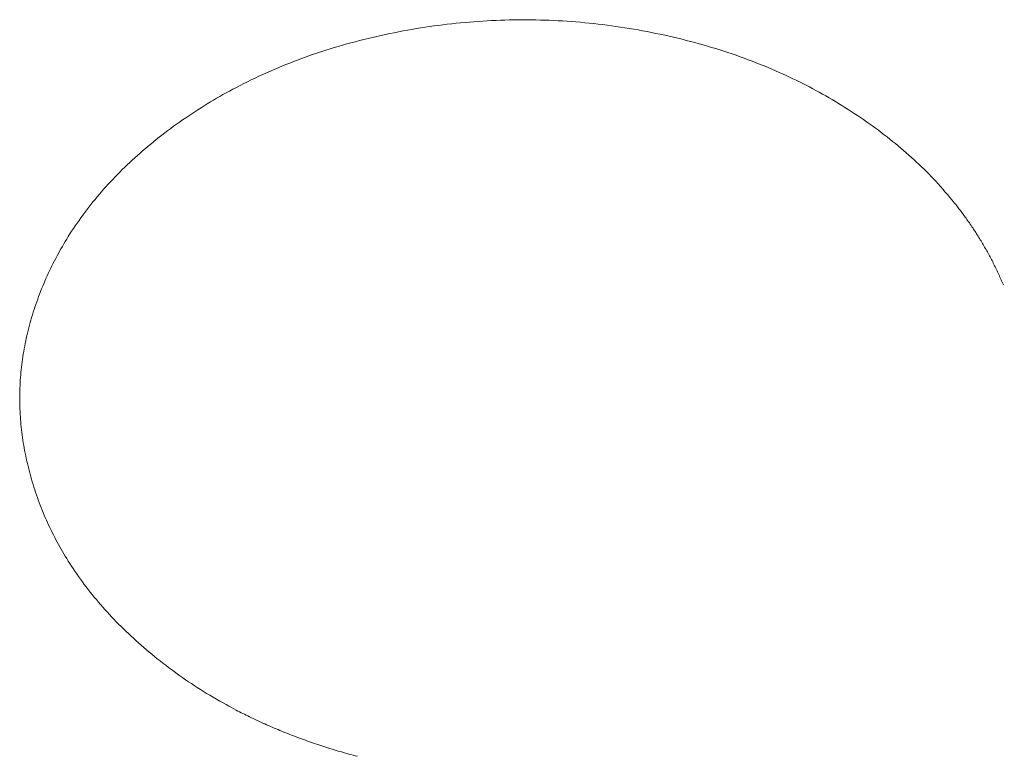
# Model space of a CAD drawing. Header units: millimetres. Extents: x 14.2 to 69.4, y 10.7 to 52.
import ezdxf

# ---------------------------------------------------------------- set-up
doc = ezdxf.new("R2010")
doc.units = ezdxf.units.MM
doc.header["$LTSCALE"] = 50
doc.layers.add('Design Layer-1', color=7, linetype='Continuous')

msp = doc.modelspace()

# ---------------------------------------------------------------- wipeouts: each hides what was drawn before it
at = {"color": 255, "linetype": 'Continuous', "lineweight": 5, "transparency": 33554687}
msp.add_wipeout([(42.5, 30.75), (33.186, 10.688), (31.484, 11.18), (29.847, 11.744), (28.274, 12.38), (26.765, 13.088), (25.32, 13.868), (23.94, 14.721), (22.624, 15.646), (21.373, 16.643), (20.205, 17.696), (19.14, 18.789), (18.178, 19.921), (17.319, 21.092), (16.563, 22.303), (15.91, 23.554), (15.36, 24.844), (14.913, 26.173), (14.575, 27.521), (14.353, 28.865), (14.246, 30.206), (14.255, 31.544), (14.379, 32.879), (14.618, 34.21), (14.974, 35.538), (15.444, 36.863), (16.022, 38.164), (16.698, 39.419), (17.474, 40.63), (18.348, 41.795), (19.321, 42.915), (20.392, 43.99), (21.563, 45.019), (22.832, 46.004), (24.179, 46.928), (25.583, 47.776), (27.044, 48.549), (28.561, 49.246), (30.136, 49.868), (31.768, 50.414), (33.457, 50.884), (35.203, 51.279), (36.978, 51.592), (38.754, 51.819), (40.53, 51.958), (42.307, 52.011), (44.085, 51.977), (45.864, 51.855), (47.644, 51.647), (49.424, 51.352), (51.177, 50.975), (52.874, 50.522), (54.516, 49.993), (56.102, 49.388), (57.632, 48.706), (59.107, 47.948), (60.526, 47.114), (61.89, 46.204), (63.177, 45.233), (64.366, 44.215), (65.457, 43.151), (66.45, 42.041), (67.345, 40.885), (68.142, 39.683), (68.841, 38.435), (69.443, 37.14)], dxfattribs=at).dxf.layer = 'Design Layer-1'

# ---------------------------------------------------------------- next in the draw order: linework, layer by layer
at = {"layer": 'Design Layer-1', "color": 7, "linetype": 'Continuous', "lineweight": 5, "transparency": 33554687}
msp.add_open_spline([(33.186, 10.688), (26.25, 12.51), (16.495, 20.776), (13.331, 31.57), (17.558, 42.156), (28.105, 49.851), (42.301, 52.706), (56.547, 49.997), (67.233, 42.411), (69.443, 37.14)], degree=2, dxfattribs=at)

doc.saveas('drawing.dxf')
